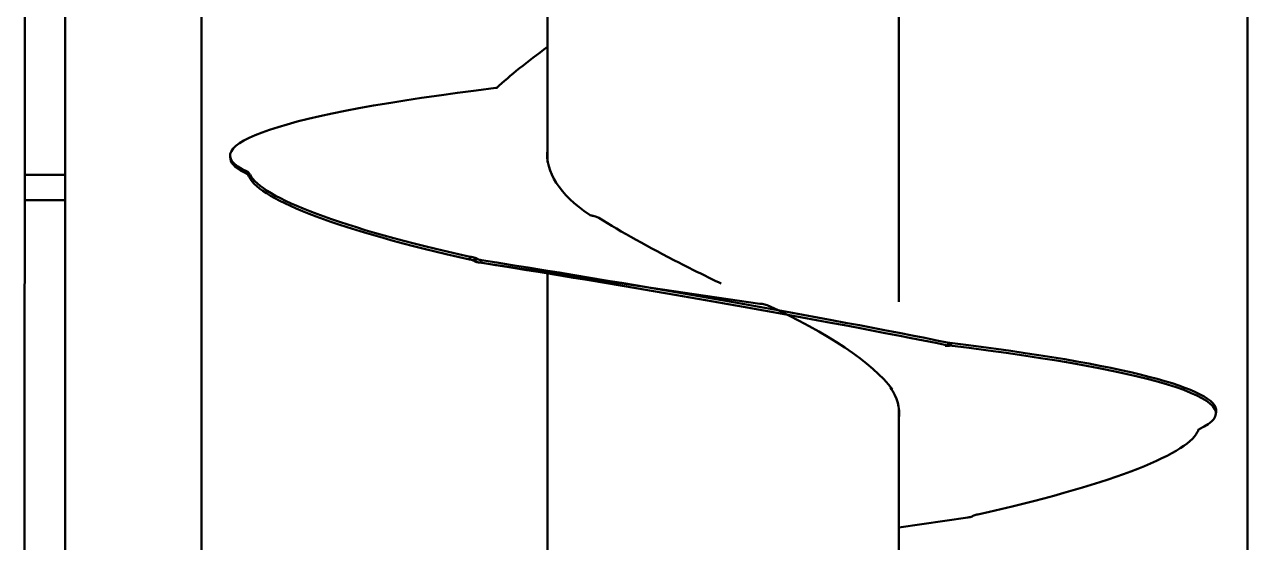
# Model space of a CAD drawing. Extents: x -3873 to 164127, y 7129 to 96529.
# Drawn here: x 59922 to 60511, y 67720 to 67968 of the extents above; entities that cross this region are included whole.
import ezdxf

# ---------------------------------------------------------------- set-up
doc = ezdxf.new("R2010")
doc.units = 0
doc.layers.add('TEXT', color=3, linetype='CONTINUOUS')
doc.layers.add('Visible (ISO)', color=7, linetype='CONTINUOUS', lineweight=50)

# ---------------------------------------------------------------- blocks, each defined once
blk = doc.blocks.new('CD30-500-3500 Giblet chiller')
at = {"layer": 'Visible (ISO)', "color": 0}
for p, q in [((105878.37, 16001.42), (108352.32, 16001.42)), ((106461.48, 16001.42), (108352.32, 16001.42)), ((108239.89, 15986.32), (108238.66, 15986.48)), ((108294.04, 15834.78), (108289.21, 15867.79)), ((108205.76, 15859.11), (108205.72, 15859.12)), ((108205.74, 15858.99), (108205.72, 15859.12)), ((108205.99, 15859.95), (108206.93, 15859.15)), ((108206.97, 15859.12), (108207.1, 15859.01)), ((108205.7, 15858.72), (108206.46, 15858.41)), ((108206.46, 15858.41), (108206.92, 15858.22)), ((108206.95, 15858.95), (108206.88, 15858.96)), ((108206.95, 15858.94), (108206.95, 15858.95)), ((108207.18, 15856.84), (108207.17, 15856.98)), ((107993.29, 15834.78), (108186.18, 15834.78)), ((108227.18, 15831.02), (108227.16, 15830.65)), ((108237.13, 15834.78), (108430.03, 15834.78)), ((108187.01, 15768.29), (108167.33, 15634.15)), ((108119.32, 15666.78), (107926.56, 15666.78)), ((107928.07, 15666.78), (108118.31, 15666.78)), ((108172.12, 15666.78), (108362.16, 15666.78)), ((108083.91, 15642.73), (108083.84, 15642.14)), ((108166.6, 15635), (108166.17, 15635.17)), ((108165.42, 15629.59), (108164.63, 15629.81)), ((108165.85, 15629.47), (108165.42, 15629.59)), ((108166.35, 15631.27), (108165.46, 15632.94)), ((108165.96, 15632), (108165.46, 15632.94)), ((108166.06, 15632.62), (108165.67, 15633.35)), ((108166.35, 15631.27), (108165.96, 15632)), ((108166.56, 15631.67), (108166.06, 15632.62)), ((108167.39, 15634.67), (108166.6, 15635)), ((108123.8, 15523.22), (108124.59, 15523.32)), ((108124.59, 15523.32), (108125.02, 15523.38)), ((108124.62, 15524.09), (108125.51, 15523.73)), ((108124.63, 15524.1), (108125.17, 15523.87)), ((108125.13, 15523.97), (108124.74, 15524.13)), ((108125.63, 15523.76), (108125.13, 15523.97)), ((108125.17, 15523.87), (108125.52, 15523.73)), ((108125.67, 15524.46), (108125.24, 15524.58)), ((108126.46, 15524.24), (108125.67, 15524.46)), ((108117.97, 15515.24), (108116.74, 15515.08)), ((106461.48, 15501.42), (108408.92, 15501.42)), ((106461.48, 15436.42), (108362.44, 15436.17)), ((108125.48, 15436.42), (108125.48, 15417.07)), ((108137.48, 15417.07), (108137.48, 15436.42)), ((106436.48, 15417.07), (108362.44, 15416.82))]:
    blk.add_line(p, q, dxfattribs=at)
for centre, major_axis, ratio, start_param, end_param in [((108226.7, 15587.19), (12.82, 399.16), 0.097021, -0.198561, 0.825008), ((108225.48, 15587.35), (12.82, 399.16), 0.097021, -0.009668, 0.825008), ((108252.19, 15584.98), (-24.14, 395.54), 0.350525, -0.139091, -0.138305), ((108274.07, 15781.39), (-28.65, 196.5), 0.149826, -1.110801, -0.095069), ((108293.11, 15737.53), (-131.96, 296.36), 0.165694, -1.181387, -1.179848), ((108286.29, 15866.2), (0.08, 5.68), 0.532831, -0.875835, -0.763862), ((108185.62, 15700.28), (39.62, 235.41), 0.036551, 0.838685, 1.857194), ((108186.84, 15699.79), (39.62, 235.41), 0.036551, 0.838685, 1.857194), ((108207.48, 15701.16), (38.51, 135.88), 0.30221, 0.378795, 1.112194), ((108196.15, 15750.78), (24.47, 83.47), 0.436443, -0.193219, -0.186209), ((108248.27, 15750.78), (-11.32, 83.98), 0.477522, -0.124023, 0.256177), ((108246.51, 15750.78), (-11.32, 83.98), 0.477522, -0.124023, -0.085896), ((108188.79, 15752.12), (15.86, 156.82), 0.0216, 1.465135, 1.465727), ((108185.43, 15720.35), (15.86, 156.82), 0.0216, 1.25516, 1.257606), ((108165.65, 15775.64), (52.81, 118.51), 0.16521, 4.390442, 4.567383), ((108164.91, 15750.78), (40.37, 84), 0.124708, 3.987282, 4.521135), ((108144.99, 15750.78), (5.88, 84.15), 0.076234, 3.880976, 3.885684), ((108124.63, 15750.78), (11.38, 83.97), 0.477352, 3.14646, 3.912492), ((108059.91, 15693.64), (-40.67, 62.76), 0.1553, 1.910314, 2.414679), ((108126.39, 15750.78), (11.38, 83.97), 0.477352, 3.14646, 3.184582), ((108103.6, 15914.21), (-12.78, 399.17), 0.097053, 2.317621, 3.34119), ((108150.93, 15720.66), (28.66, 196.58), 0.149666, 3.2382, 4.253933), ((108152.15, 15720.32), (28.66, 196.58), 0.149666, 3.2382, 4.253933), ((108170.34, 15765.69), (132.02, 296.28), 0.16521, 4.322624, 4.324163), ((108171.23, 15764.02), (132.02, 296.28), 0.16521, 4.322624, 4.324163), ((108164.41, 15635.75), (-0.08, 5.68), 0.532625, 3.905549, 4.017521), ((108104.82, 15914.37), (-12.78, 399.17), 0.097053, 3.151234, 3.34119), ((108129.42, 15916.95), (24.26, 395.5), 0.350511, 3.280765, 3.281551), ((108130.31, 15916.58), (24.26, 395.5), 0.350511, 3.280765, 3.281551)]:
    blk.add_ellipse(centre, major_axis=major_axis, ratio=ratio, start_param=start_param, end_param=end_param, dxfattribs=at)
for points in [[(108247.39, 15977.92), (108247.14, 15978.02), (108246.97, 15978.15), (108246.9, 15978.26)], [(108247.4, 15977.92), (108247.4, 15977.92), (108247.39, 15977.92), (108247.39, 15977.92)], [(108288.23, 15870.68), (108287.97, 15871.17), (108287.8, 15871.8), (108287.73, 15872.47)], [(108205.99, 15859.95), (108205.85, 15859.57), (108205.75, 15859.15), (108205.7, 15858.72)], [(108207.1, 15859.01), (108207.01, 15858.76), (108206.95, 15858.5), (108206.92, 15858.22)], [(108187.14, 15769.36), (108187.23, 15770.23), (108187.43, 15771.05), (108187.71, 15771.75)], [(108187.01, 15768.29), (108187.04, 15768.5), (108187.07, 15768.7), (108187.09, 15768.9)], [(108083.86, 15642.27), (108083.84, 15642.36), (108083.83, 15642.45), (108083.82, 15642.54)], [(108166.35, 15631.27), (108166.09, 15630.78), (108165.91, 15630.14), (108165.85, 15629.47)], [(108124.63, 15524.1), (108124.63, 15524.1), (108124.62, 15524.09), (108124.62, 15524.09)], [(108125.24, 15524.58), (108125.17, 15524.4), (108125, 15524.25), (108124.74, 15524.13)], [(108125.51, 15523.73), (108125.26, 15523.63), (108125.09, 15523.5), (108125.02, 15523.38)], [(108125.52, 15523.73), (108125.52, 15523.73), (108125.51, 15523.73), (108125.51, 15523.73)]]:
    blk.add_open_spline(points, degree=3, dxfattribs=at)
for points, knots in [([(108248.34, 15977.41), (108248.29, 15977.51), (108248.19, 15977.61), (108248.05, 15977.68), (108247.91, 15977.76), (108247.73, 15977.83), (108247.51, 15977.88)], [0, 0, 0, 0, 0.5, 0.5, 0.5, 1, 1, 1, 1]), ([(108289.21, 15867.79), (108289.16, 15868.17), (108289.08, 15868.55), (108288.98, 15868.9), (108288.89, 15869.22), (108288.79, 15869.52), (108288.67, 15869.8)], [0.1548942, 0.1548942, 0.1548942, 0.1548942, 0.5000028, 0.5000028, 0.5000028, 0.8159434, 0.8159434, 0.8159434, 0.8159434]), ([(108207.18, 15856.84), (108207.16, 15857.22), (108207.14, 15857.58), (108207.11, 15858.3), (108207.1, 15858.66), (108207.1, 15859.01)], [-0.3710489, -0.3710489, -0.3710489, -0.3710489, -0.1855245, -0.1855245, 0, 0, 0, 0]), ([(108144.97, 15688.3), (108144.94, 15688.09), (108144.89, 15687.88), (108144.72, 15687.33), (108144.58, 15687.02), (108144.4, 15686.76)], [0.664323, 0.664323, 0.664323, 0.664323, 0.7562049, 0.7562049, 0.9125602, 0.9125602, 0.9125602, 0.9125602]), ([(108145.97, 15691.3), (108145.69, 15690.85), (108145.45, 15690.31), (108145.16, 15689.35), (108145.07, 15688.96), (108145.01, 15688.57)], [2.5682503, 2.5682503, 2.5682503, 2.5682503, 2.8214025, 2.8214025, 2.9900626, 2.9900626, 2.9900626, 2.9900626]), ([(108166.17, 15635.17), (108166.14, 15634.83), (108166.08, 15634.49), (108165.99, 15634.19), (108165.94, 15633.99), (108165.88, 15633.81), (108165.81, 15633.64)], [0, 0, 0, 0, 0.5, 0.5, 0.5, 0.815947, 0.815947, 0.815947, 0.815947]), ([(108165.46, 15632.94), (108165.24, 15632.51), (108165.06, 15632.02), (108164.78, 15630.96), (108164.68, 15630.39), (108164.63, 15629.81)], [0, 0, 0, 0, 0.5, 0.5, 1, 1, 1, 1]), ([(108165.81, 15633.64), (108165.79, 15633.59), (108165.77, 15633.54), (108165.72, 15633.44), (108165.7, 15633.39), (108165.67, 15633.35)], [-0.04006097, -0.04006097, -0.04006097, -0.04006097, -0.02003048, -0.02003048, 0, 0, 0, 0]), ([(108167.39, 15634.67), (108167.34, 15634.11), (108167.24, 15633.56), (108167.1, 15633.05), (108167.01, 15632.73), (108166.91, 15632.42), (108166.79, 15632.14)], [0, 0, 0, 0, 0.5000028, 0.5000028, 0.5000028, 0.8159434, 0.8159434, 0.8159434, 0.8159434]), ([(108124.62, 15524.09), (108124.41, 15523.96), (108124.23, 15523.81), (108123.95, 15523.52), (108123.85, 15523.36), (108123.8, 15523.22)], [0, 0, 0, 0, 0.5, 0.5, 1, 1, 1, 1]), ([(108126.46, 15524.24), (108126.41, 15524.13), (108126.31, 15524.04), (108126.17, 15523.96), (108126.03, 15523.88), (108125.84, 15523.82), (108125.63, 15523.76)], [0, 0, 0, 0, 0.5, 0.5, 0.5, 1, 1, 1, 1])]:
    blk.add_open_spline(points, degree=3, knots=knots, dxfattribs=at)

msp = doc.modelspace()

# ---------------------------------------------------------------- block references
at = {"layer": 'TEXT', "color": 1, "linetype": 'Continuous', "rotation": 270}
msp.add_blockref('CD30-500-3500 Giblet chiller', (44505.13, 176021.37), dxfattribs=at)

doc.saveas('drawing.dxf')
